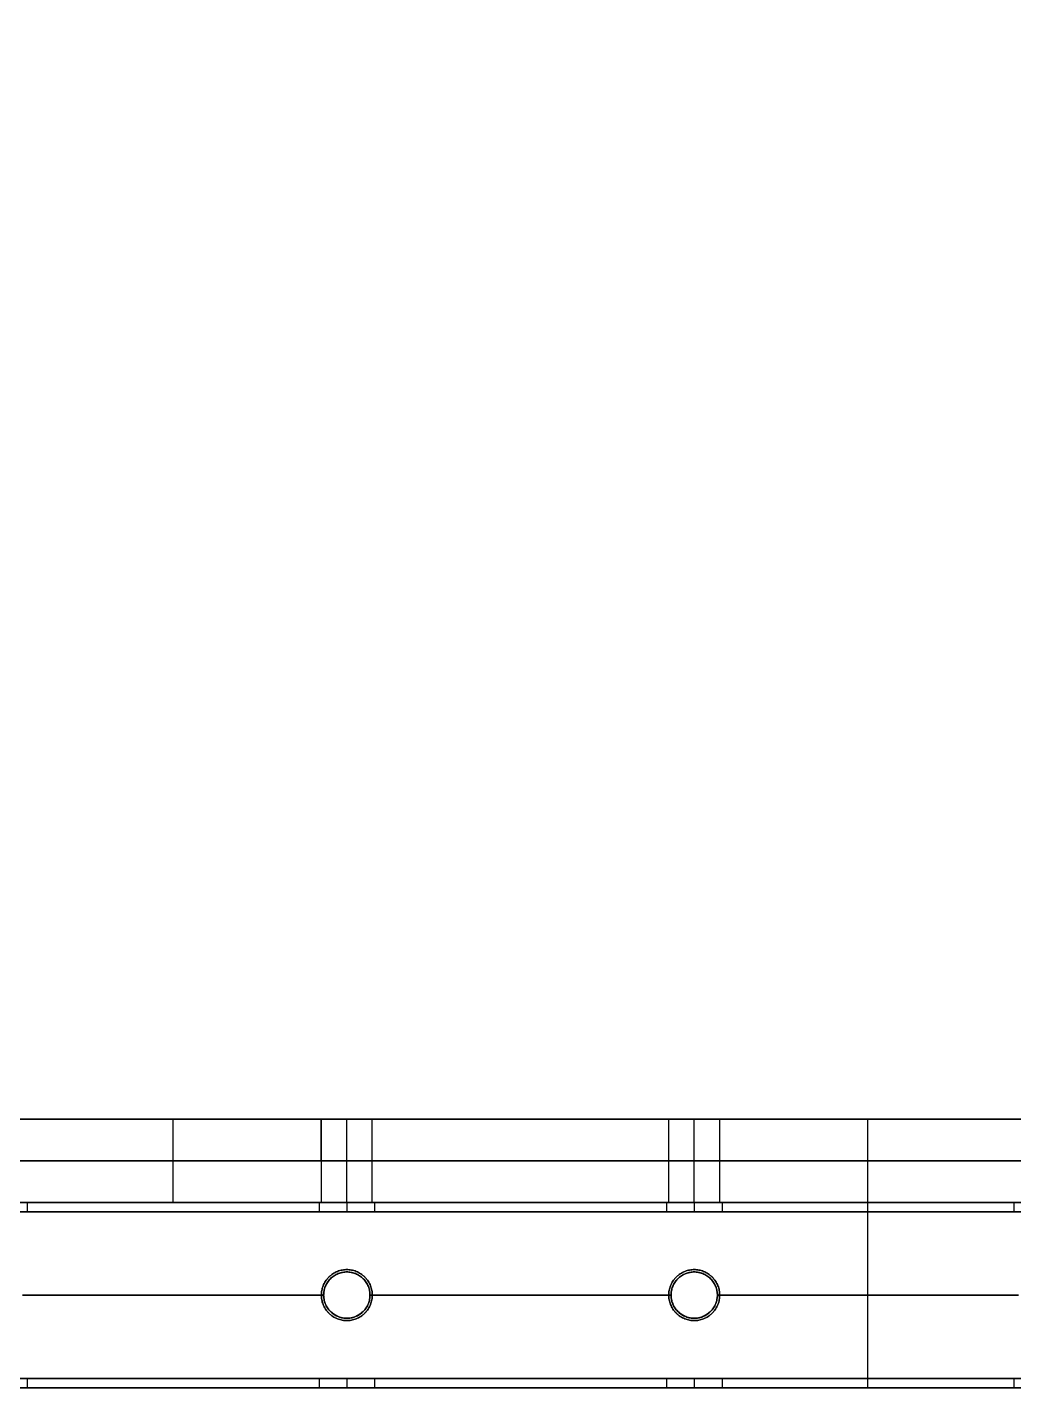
# Model space of a CAD drawing. Header units: millimetres. Extents: x -6529 to 809, y -8611 to 207.
# Drawn here: x 269.5 to 482.5, y -8611 to -8317.3 of the extents above; entities that cross this region are included whole.
import ezdxf

# ---------------------------------------------------------------- set-up
doc = ezdxf.new("R2010")
doc.units = ezdxf.units.MM
doc.header["$MEASUREMENT"] = 0
doc.layers.add('platen', color=7, linetype='Continuous', true_color=0x007f00)
doc.layers.add('staal', color=5, linetype='Continuous', true_color=0x0000ff)

# ---------------------------------------------------------------- blocks, each defined once
blk = doc.blocks.new('plaat base')
at = {"layer": 'platen'}
for p, q in [((395.5, 43.5), (395.5, 43.5, 18)), ((470.5, 43.5), (470.5, 43.5, 18)), ((390, 38), (390, 38, 18)), ((401, 38), (401, 38, 18)), ((465, 38), (465, 38, 18)), ((476, 38), (476, 38, 18)), ((395.5, 32.5), (395.5, 32.5, 18)), ((470.5, 32.5), (470.5, 32.5, 18)), ((58, -600), (1258, -600)), ((58, -600, 18), (1258, -600, 18)), ((845.5, -1232.5), (845.5, -1232.5, 18)), ((920.5, -1232.5), (920.5, -1232.5, 18)), ((840, -1238), (840, -1238, 18)), ((851, -1238), (851, -1238, 18)), ((915, -1238), (915, -1238, 18)), ((926, -1238), (926, -1238, 18)), ((845.5, -1243.5), (845.5, -1243.5, 18)), ((920.5, -1243.5), (920.5, -1243.5, 18))]:
    blk.add_line(p, q, dxfattribs=at)
for points in [[(658, 58), (508, 58), (358, 58)], [(358, 58), (358, 58, 9), (358, 58, 18)], [(658, 58, 18), (508, 58, 18), (358, 58, 18)], [(358, 58), (358, 29), (358, 0)], [(358, 58, 18), (358, 29, 18), (358, 0, 18)], [(658, 58, 9), (508, 58, 9), (358, 58, 9)], [(358, 58, 9), (358, 29, 9), (358, 0, 9)], [(508, 58), (508, 58, 9), (508, 58, 18)], [(358, 29), (358, 29, 9), (358, 29, 18)], [(358, 0), (179, 0), (0, 0)], [(358, 0, 18), (179, 0, 18), (0, 0, 18)], [(358, 0, 9), (179, 0, 9), (0, 0, 9)], [(358, 0), (358, 0, 9), (358, 0, 18)], [(358, -1258), (358, -1229), (358, -1200)], [(358, -1200), (358, -1200, 9), (358, -1200, 18)], [(358, -1258, 18), (358, -1229, 18), (358, -1200, 18)], [(358, -1200), (508, -1200), (658, -1200)], [(358, -1200, 18), (508, -1200, 18), (658, -1200, 18)], [(358, -1258, 9), (358, -1229, 9), (358, -1200, 9)], [(358, -1200, 9), (508, -1200, 9), (658, -1200, 9)], [(508, -1200), (508, -1200, 9), (508, -1200, 18)], [(958, -1258), (958, -1229), (958, -1200)], [(958, -1200), (958, -1200, 9), (958, -1200, 18)], [(958, -1258, 18), (958, -1229, 18), (958, -1200, 18)], [(958, -1200), (1137, -1200), (1316, -1200)], [(958, -1200, 18), (1137, -1200, 18), (1316, -1200, 18)], [(958, -1258, 9), (958, -1229, 9), (958, -1200, 9)], [(958, -1200, 9), (1137, -1200, 9), (1316, -1200, 9)], [(358, -1229), (358, -1229, 9), (358, -1229, 18)], [(958, -1229), (958, -1229, 9), (958, -1229, 18)], [(58, -1258), (208, -1258), (358, -1258)], [(58, -1258, 18), (208, -1258, 18), (358, -1258, 18)], [(58, -1258, 9), (208, -1258, 9), (358, -1258, 9)], [(358, -1258), (358, -1258, 9), (358, -1258, 18)], [(658, -1258), (808, -1258), (958, -1258)], [(658, -1258, 18), (808, -1258, 18), (958, -1258, 18)], [(658, -1258, 9), (808, -1258, 9), (958, -1258, 9)], [(808, -1258), (808, -1258, 9), (808, -1258, 18)], [(958, -1258), (958, -1258, 9), (958, -1258, 18)]]:
    blk.add_open_spline(points, degree=2, dxfattribs=at)
for points in [[(395.5, 43.5), (401, 43.5), (401, 38), (401, 32.5), (395.5, 32.5), (390, 32.5), (390, 38), (390, 43.5), (395.5, 43.5)], [(395.5, 43.5, 18), (401, 43.5, 18), (401, 38, 18), (401, 32.5, 18), (395.5, 32.5, 18), (390, 32.5, 18), (390, 38, 18), (390, 43.5, 18), (395.5, 43.5, 18)], [(470.5, 43.5), (476, 43.5), (476, 38), (476, 32.5), (470.5, 32.5), (465, 32.5), (465, 38), (465, 43.5), (470.5, 43.5)], [(470.5, 43.5, 18), (476, 43.5, 18), (476, 38, 18), (476, 32.5, 18), (470.5, 32.5, 18), (465, 32.5, 18), (465, 38, 18), (465, 43.5, 18), (470.5, 43.5, 18)], [(845.5, -1243.5), (840, -1243.5), (840, -1238), (840, -1232.5), (845.5, -1232.5), (851, -1232.5), (851, -1238), (851, -1243.5), (845.5, -1243.5)], [(845.5, -1243.5, 18), (840, -1243.5, 18), (840, -1238, 18), (840, -1232.5, 18), (845.5, -1232.5, 18), (851, -1232.5, 18), (851, -1238, 18), (851, -1243.5, 18), (845.5, -1243.5, 18)], [(920.5, -1243.5), (915, -1243.5), (915, -1238), (915, -1232.5), (920.5, -1232.5), (926, -1232.5), (926, -1238), (926, -1243.5), (920.5, -1243.5)], [(920.5, -1243.5, 18), (915, -1243.5, 18), (915, -1238, 18), (915, -1232.5, 18), (920.5, -1232.5, 18), (926, -1232.5, 18), (926, -1238, 18), (926, -1243.5, 18), (920.5, -1243.5, 18)]]:
    blk.add_rational_spline(points, [1, 0.707106781187, 1, 0.707106781187, 1, 0.707106781187, 1, 0.707106781187, 1], degree=2, knots=[-31.415927, -31.415927, -31.415927, -23.561945, -23.561945, -15.707963, -15.707963, -7.853982, -7.853982, 0, 0, 0], dxfattribs=at)
blk = doc.blocks.new('plaat laag')
at = {"layer": 'platen'}
for p, q in [((-2.78, -840, 638), (15.22, -840.05, 638)), ((-2.8, -845.5, 643.5), (15.2, -845.55, 643.5)), ((-2.8, -845.5, 632.5), (15.2, -845.55, 632.5)), ((-2.81, -851, 638), (15.19, -851.05, 638)), ((-3.02, -914.99, 638), (14.97, -915.05, 638)), ((-3.04, -920.49, 643.5), (14.96, -920.55, 643.5)), ((-3.04, -920.49, 632.5), (14.96, -920.55, 632.5)), ((-3.06, -925.99, 638), (14.94, -926.05, 638))]:
    blk.add_line(p, q, dxfattribs=at)
for points in [[(-0.19, -58, 300), (-2.18, -658, 300), (-4.16, -1257.99, 300)], [(17.81, -58.06, 300), (15.82, -658.06, 300), (13.84, -1258.05, 300)], [(-2.18, -658, 658), (-2.67, -808, 658), (-3.17, -957.99, 658)], [(-3.17, -957.99), (-2.67, -808), (-2.18, -658)], [(6.82, -658.03, 658), (6.33, -808.03, 658), (5.83, -958.02, 658)], [(5.83, -958.02), (6.33, -808.03), (6.82, -658.03)], [(15.82, -658.06, 658), (15.33, -808.06, 658), (14.83, -958.05, 658)], [(14.83, -958.05), (15.33, -808.06), (15.82, -658.06)], [(-2.67, -808, 658), (6.33, -808.03, 658), (15.33, -808.06, 658)], [(-2.67, -808), (6.33, -808.03), (15.33, -808.06)], [(-3.17, -957.99, 600), (-3.76, -1136.99, 600), (-4.35, -1315.99, 600)], [(-4.16, -1257.99, -58), (-3.66, -1107.99, -58), (-3.17, -957.99, -58)], [(-3.17, -957.99, 658), (5.83, -958.02, 658), (14.83, -958.05, 658)], [(-3.17, -957.99, 658), (-3.17, -957.99, 629), (-3.17, -957.99, 600)], [(-3.17, -957.99, 600), (5.83, -958.02, 600), (14.83, -958.05, 600)], [(-3.17, -957.99, -58), (5.83, -958.02, -58), (14.83, -958.05, -58)], [(-3.17, -957.99, -58), (-3.17, -957.99, -29), (-3.17, -957.99)], [(-3.17, -957.99), (5.83, -958.02), (14.83, -958.05)], [(-3.17, -957.99, 629), (5.83, -958.02, 629), (14.83, -958.05, 629)], [(-3.17, -957.99, -29), (5.83, -958.02, -29), (14.83, -958.05, -29)], [(5.83, -958.02, 600), (5.24, -1137.02, 600), (4.65, -1316.02, 600)], [(4.84, -1258.02, -58), (5.34, -1108.02, -58), (5.83, -958.02, -58)], [(5.83, -958.02, 658), (5.83, -958.02, 629), (5.83, -958.02, 600)], [(5.83, -958.02, -58), (5.83, -958.02, -29), (5.83, -958.02)], [(14.83, -958.05, 600), (14.24, -1137.05, 600), (13.65, -1316.05, 600)], [(13.84, -1258.05, -58), (14.34, -1108.05, -58), (14.83, -958.05, -58)], [(14.83, -958.05, 658), (14.83, -958.05, 629), (14.83, -958.05, 600)], [(14.83, -958.05, -58), (14.83, -958.05, -29), (14.83, -958.05)]]:
    blk.add_open_spline(points, degree=2, dxfattribs=at)
for points in [[(-2.8, -845.5, 643.5), (-2.78, -840, 643.5), (-2.78, -840, 638), (-2.78, -840, 632.5), (-2.8, -845.5, 632.5), (-2.81, -851, 632.5), (-2.81, -851, 638), (-2.81, -851, 643.5), (-2.8, -845.5, 643.5)], [(15.2, -845.55, 643.5), (15.22, -840.05, 643.5), (15.22, -840.05, 638), (15.22, -840.05, 632.5), (15.2, -845.55, 632.5), (15.19, -851.05, 632.5), (15.19, -851.05, 638), (15.19, -851.05, 643.5), (15.2, -845.55, 643.5)], [(-3.04, -920.49, 643.5), (-3.02, -914.99, 643.5), (-3.02, -914.99, 638), (-3.02, -914.99, 632.5), (-3.04, -920.49, 632.5), (-3.06, -925.99, 632.5), (-3.06, -925.99, 638), (-3.06, -925.99, 643.5), (-3.04, -920.49, 643.5)], [(14.96, -920.55, 643.5), (14.97, -915.05, 643.5), (14.97, -915.05, 638), (14.97, -915.05, 632.5), (14.96, -920.55, 632.5), (14.94, -926.05, 632.5), (14.94, -926.05, 638), (14.94, -926.05, 643.5), (14.96, -920.55, 643.5)]]:
    blk.add_rational_spline(points, [1, 0.707106781187, 1, 0.707106781187, 1, 0.707106781187, 1, 0.707106781187, 1], degree=2, knots=[-31.415927, -31.415927, -31.415927, -23.561945, -23.561945, -15.707963, -15.707963, -7.853982, -7.853982, 0, 0, 0], dxfattribs=at)
blk = doc.blocks.new('top plaat')
at = {"layer": 'platen'}
for p, q in [((845.5, -1250.5), (845.5, -1250.5, 18)), ((920.5, -1250.5), (920.5, -1250.5, 18)), ((840, -1256), (840, -1256, 18)), ((851, -1256), (851, -1256, 18)), ((915, -1256), (915, -1256, 18)), ((926, -1256), (926, -1256, 18)), ((845.5, -1261.5), (845.5, -1261.5, 18)), ((920.5, -1261.5), (920.5, -1261.5, 18))]:
    blk.add_line(p, q, dxfattribs=at)
for points, knots in [([(845.5, -1261.5), (840, -1261.5), (840, -1256), (840, -1250.5), (845.5, -1250.5), (851, -1250.5), (851, -1256), (851, -1261.5), (845.5, -1261.5)], [-31.415927, -31.415927, -31.415927, -23.561945, -23.561945, -15.707963, -15.707963, -7.853982, -7.853982, 0, 0, 0]), ([(845.5, -1261.5, 18), (840, -1261.5, 18), (840, -1256, 18), (840, -1250.5, 18), (845.5, -1250.5, 18), (851, -1250.5, 18), (851, -1256, 18), (851, -1261.5, 18), (845.5, -1261.5, 18)], [-31.415927, -31.415927, -31.415927, -23.561945, -23.561945, -15.707963, -15.707963, -7.853982, -7.853982, 0, 0, 0]), ([(845.5, -1261.5, 9), (851, -1261.5, 9), (851, -1256, 9), (851, -1250.5, 9), (845.5, -1250.5, 9), (840, -1250.5, 9), (840, -1256, 9), (840, -1261.5, 9), (845.5, -1261.5, 9)], [0, 0, 0, 7.853982, 7.853982, 15.707963, 15.707963, 23.561945, 23.561945, 31.415927, 31.415927, 31.415927]), ([(920.5, -1261.5), (915, -1261.5), (915, -1256), (915, -1250.5), (920.5, -1250.5), (926, -1250.5), (926, -1256), (926, -1261.5), (920.5, -1261.5)], [-31.415927, -31.415927, -31.415927, -23.561945, -23.561945, -15.707963, -15.707963, -7.853982, -7.853982, 0, 0, 0]), ([(920.5, -1261.5, 18), (915, -1261.5, 18), (915, -1256, 18), (915, -1250.5, 18), (920.5, -1250.5, 18), (926, -1250.5, 18), (926, -1256, 18), (926, -1261.5, 18), (920.5, -1261.5, 18)], [-31.415927, -31.415927, -31.415927, -23.561945, -23.561945, -15.707963, -15.707963, -7.853982, -7.853982, 0, 0, 0]), ([(920.5, -1261.5, 9), (926, -1261.5, 9), (926, -1256, 9), (926, -1250.5, 9), (920.5, -1250.5, 9), (915, -1250.5, 9), (915, -1256, 9), (915, -1261.5, 9), (920.5, -1261.5, 9)], [0, 0, 0, 7.853982, 7.853982, 15.707963, 15.707963, 23.561945, 23.561945, 31.415927, 31.415927, 31.415927])]:
    blk.add_rational_spline(points, [1, 0.707106781187, 1, 0.707106781187, 1, 0.707106781187, 1, 0.707106781187, 1], degree=2, knots=knots, dxfattribs=at)
for points in [[(40, -1276), (349, -1276), (658, -1276), (967, -1276), (1276, -1276)], [(40, -1276, 18), (349, -1276, 18), (658, -1276, 18), (967, -1276, 18), (1276, -1276, 18)], [(40, -1276, 9), (349, -1276, 9), (658, -1276, 9), (967, -1276, 9), (1276, -1276, 9)]]:
    blk.add_open_spline(points, degree=2, knots=[5973.638309, 5973.638309, 5973.638309, 6592.931454, 6592.931454, 7212.2246, 7212.2246, 7212.2246], dxfattribs=at)

msp = doc.modelspace()

# ---------------------------------------------------------------- linework, layer by layer
at = {"layer": 'staal'}
for p, q in [((269.53, -8571, 1972), (269.53, -8573, 1972)), ((332.53, -8571, 1972), (332.53, -8573, 1972)), ((332.53, -8571, 20), (332.53, -8573, 20)), ((332.53, -8571, 696), (332.53, -8573, 696)), ((338.53, -8571, 1978), (338.53, -8573, 1978)), ((338.53, -8571, 1966), (338.53, -8573, 1966)), ((338.53, -8571, 26), (338.53, -8573, 26)), ((338.53, -8571, 14), (338.53, -8573, 14)), ((338.53, -8571, 702), (338.53, -8573, 702)), ((338.53, -8571, 690), (338.53, -8573, 690)), ((344.53, -8571, 1972), (344.53, -8573, 1972)), ((344.53, -8571, 20), (344.53, -8573, 20)), ((344.53, -8571, 696), (344.53, -8573, 696)), ((407.53, -8571, 1972), (407.53, -8573, 1972)), ((407.53, -8571, 20), (407.53, -8573, 20)), ((407.53, -8571, 696), (407.53, -8573, 696)), ((413.53, -8571, 1978), (413.53, -8573, 1978)), ((413.53, -8571, 1966), (413.53, -8573, 1966)), ((413.53, -8571, 26), (413.53, -8573, 26)), ((413.53, -8571, 14), (413.53, -8573, 14)), ((413.53, -8571, 702), (413.53, -8573, 702)), ((413.53, -8571, 690), (413.53, -8573, 690)), ((419.53, -8571, 1972), (419.53, -8573, 1972)), ((419.53, -8571, 20), (419.53, -8573, 20)), ((419.53, -8571, 696), (419.53, -8573, 696)), ((482.53, -8571, 20), (482.53, -8573, 20)), ((338.53, -8586, 1952), (338.53, -8586, 1954)), ((338.53, -8586, 1990), (338.53, -8586, 1992)), ((338.53, -8586), (338.53, -8586, 2)), ((338.53, -8586, 38), (338.53, -8586, 40)), ((338.53, -8586, 676), (338.53, -8586, 678)), ((338.53, -8586, 714), (338.53, -8586, 716)), ((413.53, -8586, 1952), (413.53, -8586, 1954)), ((413.53, -8586, 1990), (413.53, -8586, 1992)), ((413.53, -8586), (413.53, -8586, 2)), ((413.53, -8586, 38), (413.53, -8586, 40)), ((413.53, -8586, 676), (413.53, -8586, 678)), ((413.53, -8586, 714), (413.53, -8586, 716)), ((333.53, -8591, 1990), (333.53, -8591, 1992)), ((333.53, -8591, 1952), (333.53, -8591, 1954)), ((333.53, -8591, 38), (333.53, -8591, 40)), ((333.53, -8591), (333.53, -8591, 2)), ((333.53, -8591, 714), (333.53, -8591, 716)), ((333.53, -8591, 676), (333.53, -8591, 678)), ((343.53, -8591, 1990), (343.53, -8591, 1992)), ((343.53, -8591, 1952), (343.53, -8591, 1954)), ((343.53, -8591, 38), (343.53, -8591, 40)), ((343.53, -8591), (343.53, -8591, 2)), ((343.53, -8591, 714), (343.53, -8591, 716)), ((343.53, -8591, 676), (343.53, -8591, 678)), ((408.53, -8591, 1990), (408.53, -8591, 1992)), ((408.53, -8591, 1952), (408.53, -8591, 1954)), ((408.53, -8591, 38), (408.53, -8591, 40)), ((408.53, -8591), (408.53, -8591, 2)), ((408.53, -8591, 714), (408.53, -8591, 716)), ((408.53, -8591, 676), (408.53, -8591, 678)), ((418.53, -8591, 1990), (418.53, -8591, 1992)), ((418.53, -8591, 1952), (418.53, -8591, 1954)), ((418.53, -8591, 38), (418.53, -8591, 40)), ((418.53, -8591), (418.53, -8591, 2)), ((418.53, -8591, 714), (418.53, -8591, 716)), ((418.53, -8591, 676), (418.53, -8591, 678)), ((338.53, -8596, 1990), (338.53, -8596, 1992)), ((338.53, -8596, 1952), (338.53, -8596, 1954)), ((338.53, -8596, 38), (338.53, -8596, 40)), ((338.53, -8596), (338.53, -8596, 2)), ((338.53, -8596, 714), (338.53, -8596, 716)), ((338.53, -8596, 676), (338.53, -8596, 678)), ((413.53, -8596, 1990), (413.53, -8596, 1992)), ((413.53, -8596, 1952), (413.53, -8596, 1954)), ((413.53, -8596, 38), (413.53, -8596, 40)), ((413.53, -8596), (413.53, -8596, 2)), ((413.53, -8596, 714), (413.53, -8596, 716)), ((413.53, -8596, 676), (413.53, -8596, 678)), ((269.53, -8609, 1972), (269.53, -8611, 1972)), ((332.53, -8609, 1972), (332.53, -8611, 1972)), ((332.53, -8609, 20), (332.53, -8611, 20)), ((332.53, -8609, 696), (332.53, -8611, 696)), ((338.53, -8609, 1978), (338.53, -8611, 1978)), ((338.53, -8609, 1966), (338.53, -8611, 1966)), ((338.53, -8609, 26), (338.53, -8611, 26)), ((338.53, -8609, 14), (338.53, -8611, 14)), ((338.53, -8609, 702), (338.53, -8611, 702)), ((338.53, -8609, 690), (338.53, -8611, 690)), ((344.53, -8609, 1972), (344.53, -8611, 1972)), ((344.53, -8609, 20), (344.53, -8611, 20)), ((344.53, -8609, 696), (344.53, -8611, 696)), ((407.53, -8609, 1972), (407.53, -8611, 1972)), ((407.53, -8609, 20), (407.53, -8611, 20)), ((407.53, -8609, 696), (407.53, -8611, 696)), ((413.53, -8609, 1978), (413.53, -8611, 1978)), ((413.53, -8609, 1966), (413.53, -8611, 1966)), ((413.53, -8609, 26), (413.53, -8611, 26)), ((413.53, -8609, 14), (413.53, -8611, 14)), ((413.53, -8609, 702), (413.53, -8611, 702)), ((413.53, -8609, 690), (413.53, -8611, 690)), ((419.53, -8609, 1972), (419.53, -8611, 1972)), ((419.53, -8609, 20), (419.53, -8611, 20)), ((419.53, -8609, 696), (419.53, -8611, 696)), ((482.53, -8609, 20), (482.53, -8611, 20)), ((482.53, -8609, 696), (482.53, -8611, 696))]:
    msp.add_line(p, q, dxfattribs=at)
for points in [[(-506.97, -7295), (809.03, -7295), (809.03, -8611), (-506.97, -8611)], [(-466.97, -7335), (769.03, -7335), (769.03, -8571), (-466.97, -8571)]]:
    msp.add_lwpolyline(points, close=True, dxfattribs=at)
for centre in [(338.53, -8591, 1952), (338.53, -8591, 1991), (338.53, -8591, 1953), (338.53, -8591), (338.53, -8591, 39), (338.53, -8591, 1), (338.53, -8591, 676), (338.53, -8591, 715), (338.53, -8591, 677), (413.53, -8591, 1952), (413.53, -8591, 1991), (413.53, -8591, 1953), (413.53, -8591), (413.53, -8591, 39), (413.53, -8591, 1), (413.53, -8591, 676), (413.53, -8591, 715), (413.53, -8591, 677)]:
    msp.add_circle(centre, 5, dxfattribs=at)
for points in [[(-466.97, -8571, 1952), (151.03, -8571, 1952), (769.03, -8571, 1952)], [(-466.97, -8571, 1992), (151.03, -8571, 1992), (769.03, -8571, 1992)], [(769.03, -8571), (151.03, -8571), (-466.97, -8571)], [(769.03, -8571, 40), (151.03, -8571, 40), (-466.97, -8571, 40)], [(-466.97, -8571, 676), (151.03, -8571, 676), (769.03, -8571, 676)], [(-466.97, -8571, 716), (151.03, -8571, 716), (769.03, -8571, 716)], [(269.53, -8571, 1972), (301.03, -8571, 1972), (332.53, -8571, 1972)], [(332.53, -8571, 20), (301.03, -8571, 20), (269.53, -8571, 20)], [(269.53, -8571, 696), (301.03, -8571, 696), (332.53, -8571, 696)], [(344.53, -8571, 1972), (376.03, -8571, 1972), (407.53, -8571, 1972)], [(407.53, -8571, 20), (376.03, -8571, 20), (344.53, -8571, 20)], [(344.53, -8571, 696), (376.03, -8571, 696), (407.53, -8571, 696)], [(419.53, -8571, 1972), (451.03, -8571, 1972), (482.53, -8571, 1972)], [(482.53, -8571, 20), (451.03, -8571, 20), (419.53, -8571, 20)], [(419.53, -8571, 696), (451.03, -8571, 696), (482.53, -8571, 696)], [(-468.97, -8573, 1990), (151.03, -8573, 1990), (771.03, -8573, 1990)], [(-468.97, -8573, 1954), (151.03, -8573, 1954), (771.03, -8573, 1954)], [(771.03, -8573, 38), (151.03, -8573, 38), (-468.97, -8573, 38)], [(771.03, -8573, 2), (151.03, -8573, 2), (-468.97, -8573, 2)], [(-468.97, -8573, 714), (151.03, -8573, 714), (771.03, -8573, 714)], [(-468.97, -8573, 678), (151.03, -8573, 678), (771.03, -8573, 678)], [(269.53, -8573, 1972), (301.03, -8573, 1972), (332.53, -8573, 1972)], [(332.53, -8573, 20), (301.03, -8573, 20), (269.53, -8573, 20)], [(269.53, -8573, 696), (301.03, -8573, 696), (332.53, -8573, 696)], [(344.53, -8573, 1972), (376.03, -8573, 1972), (407.53, -8573, 1972)], [(407.53, -8573, 20), (376.03, -8573, 20), (344.53, -8573, 20)], [(344.53, -8573, 696), (376.03, -8573, 696), (407.53, -8573, 696)], [(419.53, -8573, 1972), (451.03, -8573, 1972), (482.53, -8573, 1972)], [(482.53, -8573, 20), (451.03, -8573, 20), (419.53, -8573, 20)], [(419.53, -8573, 696), (451.03, -8573, 696), (482.53, -8573, 696)], [(268.53, -8591, 1992), (301.03, -8591, 1992), (333.53, -8591, 1992)], [(268.53, -8591, 1990), (301.03, -8591, 1990), (333.53, -8591, 1990)], [(268.53, -8591, 1954), (301.03, -8591, 1954), (333.53, -8591, 1954)], [(268.53, -8591, 1952), (301.03, -8591, 1952), (333.53, -8591, 1952)], [(333.53, -8591, 40), (301.03, -8591, 40), (268.53, -8591, 40)], [(333.53, -8591, 38), (301.03, -8591, 38), (268.53, -8591, 38)], [(333.53, -8591, 2), (301.03, -8591, 2), (268.53, -8591, 2)], [(333.53, -8591), (301.03, -8591), (268.53, -8591)], [(268.53, -8591, 716), (301.03, -8591, 716), (333.53, -8591, 716)], [(268.53, -8591, 714), (301.03, -8591, 714), (333.53, -8591, 714)], [(268.53, -8591, 678), (301.03, -8591, 678), (333.53, -8591, 678)], [(268.53, -8591, 676), (301.03, -8591, 676), (333.53, -8591, 676)], [(343.53, -8591, 1992), (376.03, -8591, 1992), (408.53, -8591, 1992)], [(343.53, -8591, 1990), (376.03, -8591, 1990), (408.53, -8591, 1990)], [(343.53, -8591, 1954), (376.03, -8591, 1954), (408.53, -8591, 1954)], [(343.53, -8591, 1952), (376.03, -8591, 1952), (408.53, -8591, 1952)], [(408.53, -8591, 40), (376.03, -8591, 40), (343.53, -8591, 40)], [(408.53, -8591, 38), (376.03, -8591, 38), (343.53, -8591, 38)], [(408.53, -8591, 2), (376.03, -8591, 2), (343.53, -8591, 2)], [(408.53, -8591), (376.03, -8591), (343.53, -8591)], [(343.53, -8591, 716), (376.03, -8591, 716), (408.53, -8591, 716)], [(343.53, -8591, 714), (376.03, -8591, 714), (408.53, -8591, 714)], [(343.53, -8591, 678), (376.03, -8591, 678), (408.53, -8591, 678)], [(343.53, -8591, 676), (376.03, -8591, 676), (408.53, -8591, 676)], [(418.53, -8591, 1992), (451.03, -8591, 1992), (483.53, -8591, 1992)], [(418.53, -8591, 1990), (451.03, -8591, 1990), (483.53, -8591, 1990)], [(418.53, -8591, 1954), (451.03, -8591, 1954), (483.53, -8591, 1954)], [(418.53, -8591, 1952), (451.03, -8591, 1952), (483.53, -8591, 1952)], [(483.53, -8591, 40), (451.03, -8591, 40), (418.53, -8591, 40)], [(483.53, -8591, 38), (451.03, -8591, 38), (418.53, -8591, 38)], [(483.53, -8591, 2), (451.03, -8591, 2), (418.53, -8591, 2)], [(483.53, -8591), (451.03, -8591), (418.53, -8591)], [(418.53, -8591, 716), (451.03, -8591, 716), (483.53, -8591, 716)], [(418.53, -8591, 714), (451.03, -8591, 714), (483.53, -8591, 714)], [(418.53, -8591, 678), (451.03, -8591, 678), (483.53, -8591, 678)], [(418.53, -8591, 676), (451.03, -8591, 676), (483.53, -8591, 676)], [(-504.97, -8609, 1990), (151.03, -8609, 1990), (807.03, -8609, 1990)], [(-504.97, -8609, 1954), (151.03, -8609, 1954), (807.03, -8609, 1954)], [(807.03, -8609, 38), (151.03, -8609, 38), (-504.97, -8609, 38)], [(807.03, -8609, 2), (151.03, -8609, 2), (-504.97, -8609, 2)], [(-504.97, -8609, 714), (151.03, -8609, 714), (807.03, -8609, 714)], [(-504.97, -8609, 678), (151.03, -8609, 678), (807.03, -8609, 678)], [(269.53, -8609, 1972), (301.03, -8609, 1972), (332.53, -8609, 1972)], [(332.53, -8609, 20), (301.03, -8609, 20), (269.53, -8609, 20)], [(269.53, -8609, 696), (301.03, -8609, 696), (332.53, -8609, 696)], [(344.53, -8609, 1972), (376.03, -8609, 1972), (407.53, -8609, 1972)], [(407.53, -8609, 20), (376.03, -8609, 20), (344.53, -8609, 20)], [(344.53, -8609, 696), (376.03, -8609, 696), (407.53, -8609, 696)], [(419.53, -8609, 1972), (451.03, -8609, 1972), (482.53, -8609, 1972)], [(482.53, -8609, 20), (451.03, -8609, 20), (419.53, -8609, 20)], [(419.53, -8609, 696), (451.03, -8609, 696), (482.53, -8609, 696)], [(-506.97, -8611, 1952), (151.03, -8611, 1952), (809.03, -8611, 1952)], [(-506.97, -8611, 1992), (151.03, -8611, 1992), (809.03, -8611, 1992)], [(809.03, -8611), (151.03, -8611), (-506.97, -8611)], [(809.03, -8611, 40), (151.03, -8611, 40), (-506.97, -8611, 40)], [(-506.97, -8611, 676), (151.03, -8611, 676), (809.03, -8611, 676)], [(-506.97, -8611, 716), (151.03, -8611, 716), (809.03, -8611, 716)], [(269.53, -8611, 1972), (301.03, -8611, 1972), (332.53, -8611, 1972)], [(332.53, -8611, 20), (301.03, -8611, 20), (269.53, -8611, 20)], [(269.53, -8611, 696), (301.03, -8611, 696), (332.53, -8611, 696)], [(344.53, -8611, 1972), (376.03, -8611, 1972), (407.53, -8611, 1972)], [(407.53, -8611, 20), (376.03, -8611, 20), (344.53, -8611, 20)], [(344.53, -8611, 696), (376.03, -8611, 696), (407.53, -8611, 696)], [(419.53, -8611, 1972), (451.03, -8611, 1972), (482.53, -8611, 1972)], [(482.53, -8611, 20), (451.03, -8611, 20), (419.53, -8611, 20)], [(419.53, -8611, 696), (451.03, -8611, 696), (482.53, -8611, 696)]]:
    msp.add_open_spline(points, degree=2, dxfattribs=at)
for points, weights, knots in [([(263.53, -8571, 1978), (257.53, -8571, 1978), (257.53, -8571, 1972), (257.53, -8571, 1966), (263.53, -8571, 1966), (269.53, -8571, 1966), (269.53, -8571, 1972), (269.53, -8571, 1978), (263.53, -8571, 1978)], [1, 0.707106781187, 1, 0.707106781187, 1, 0.707106781187, 1, 0.707106781187, 1], [0, 0, 0, 7.853982, 7.853982, 15.707963, 15.707963, 23.561945, 23.561945, 31.415927, 31.415927, 31.415927]), ([(263.53, -8571, 702), (257.53, -8571, 702), (257.53, -8571, 696), (257.53, -8571, 690), (263.53, -8571, 690), (269.53, -8571, 690), (269.53, -8571, 696), (269.53, -8571, 702), (263.53, -8571, 702)], [1, 0.707106781187, 1, 0.707106781187, 1, 0.707106781187, 1, 0.707106781187, 1], [0, 0, 0, 7.853982, 7.853982, 15.707963, 15.707963, 23.561945, 23.561945, 31.415927, 31.415927, 31.415927]), ([(338.53, -8571, 1978), (332.53, -8571, 1978), (332.53, -8571, 1972), (332.53, -8571, 1966), (338.53, -8571, 1966), (344.53, -8571, 1966), (344.53, -8571, 1972), (344.53, -8571, 1978), (338.53, -8571, 1978)], [1, 0.707106781187, 1, 0.707106781187, 1, 0.707106781187, 1, 0.707106781187, 1], [0, 0, 0, 7.853982, 7.853982, 15.707963, 15.707963, 23.561945, 23.561945, 31.415927, 31.415927, 31.415927]), ([(338.53, -8571, 26), (344.53, -8571, 26), (344.53, -8571, 20), (344.53, -8571, 14), (338.53, -8571, 14), (332.53, -8571, 14), (332.53, -8571, 20), (332.53, -8571, 26), (338.53, -8571, 26)], [1, 0.707106781187, 1, 0.707106781187, 1, 0.707106781187, 1, 0.707106781187, 1], [0, 0, 0, 7.853982, 7.853982, 15.707963, 15.707963, 23.561945, 23.561945, 31.415927, 31.415927, 31.415927]), ([(338.53, -8571, 702), (332.53, -8571, 702), (332.53, -8571, 696), (332.53, -8571, 690), (338.53, -8571, 690), (344.53, -8571, 690), (344.53, -8571, 696), (344.53, -8571, 702), (338.53, -8571, 702)], [1, 0.707106781187, 1, 0.707106781187, 1, 0.707106781187, 1, 0.707106781187, 1], [0, 0, 0, 7.853982, 7.853982, 15.707963, 15.707963, 23.561945, 23.561945, 31.415927, 31.415927, 31.415927]), ([(413.53, -8571, 1978), (407.53, -8571, 1978), (407.53, -8571, 1972), (407.53, -8571, 1966), (413.53, -8571, 1966), (419.53, -8571, 1966), (419.53, -8571, 1972), (419.53, -8571, 1978), (413.53, -8571, 1978)], [1, 0.707106781187, 1, 0.707106781187, 1, 0.707106781187, 1, 0.707106781187, 1], [0, 0, 0, 7.853982, 7.853982, 15.707963, 15.707963, 23.561945, 23.561945, 31.415927, 31.415927, 31.415927]), ([(413.53, -8571, 26), (419.53, -8571, 26), (419.53, -8571, 20), (419.53, -8571, 14), (413.53, -8571, 14), (407.53, -8571, 14), (407.53, -8571, 20), (407.53, -8571, 26), (413.53, -8571, 26)], [1, 0.707106781187, 1, 0.707106781187, 1, 0.707106781187, 1, 0.707106781187, 1], [0, 0, 0, 7.853982, 7.853982, 15.707963, 15.707963, 23.561945, 23.561945, 31.415927, 31.415927, 31.415927]), ([(413.53, -8571, 702), (407.53, -8571, 702), (407.53, -8571, 696), (407.53, -8571, 690), (413.53, -8571, 690), (419.53, -8571, 690), (419.53, -8571, 696), (419.53, -8571, 702), (413.53, -8571, 702)], [1, 0.707106781187, 1, 0.707106781187, 1, 0.707106781187, 1, 0.707106781187, 1], [0, 0, 0, 7.853982, 7.853982, 15.707963, 15.707963, 23.561945, 23.561945, 31.415927, 31.415927, 31.415927]), ([(488.53, -8571, 26), (494.53, -8571, 26), (494.53, -8571, 20), (494.53, -8571, 14), (488.53, -8571, 14), (482.53, -8571, 14), (482.53, -8571, 20), (482.53, -8571, 26), (488.53, -8571, 26)], [1, 0.707106781187, 1, 0.707106781187, 1, 0.707106781187, 1, 0.707106781187, 1], [0, 0, 0, 7.853982, 7.853982, 15.707963, 15.707963, 23.561945, 23.561945, 31.415927, 31.415927, 31.415927]), ([(263.53, -8573, 1978), (269.53, -8573, 1978), (269.53, -8573, 1972), (269.53, -8573, 1966), (263.53, -8573, 1966), (257.53, -8573, 1966), (257.53, -8573, 1972), (257.53, -8573, 1978), (263.53, -8573, 1978)], [1, 0.707106781187, 1, 0.707106781187, 1, 0.707106781187, 1, 0.707106781187, 1], [-31.415927, -31.415927, -31.415927, -23.561945, -23.561945, -15.707963, -15.707963, -7.853982, -7.853982, 0, 0, 0]), ([(338.53, -8573, 1978), (344.53, -8573, 1978), (344.53, -8573, 1972), (344.53, -8573, 1966), (338.53, -8573, 1966), (332.53, -8573, 1966), (332.53, -8573, 1972), (332.53, -8573, 1978), (338.53, -8573, 1978)], [1, 0.707106781187, 1, 0.707106781187, 1, 0.707106781187, 1, 0.707106781187, 1], [-31.415927, -31.415927, -31.415927, -23.561945, -23.561945, -15.707963, -15.707963, -7.853982, -7.853982, 0, 0, 0]), ([(338.53, -8573, 26), (332.53, -8573, 26), (332.53, -8573, 20), (332.53, -8573, 14), (338.53, -8573, 14), (344.53, -8573, 14), (344.53, -8573, 20), (344.53, -8573, 26), (338.53, -8573, 26)], [1, 0.707106781187, 1, 0.707106781187, 1, 0.707106781187, 1, 0.707106781187, 1], [-31.415927, -31.415927, -31.415927, -23.561945, -23.561945, -15.707963, -15.707963, -7.853982, -7.853982, 0, 0, 0]), ([(338.53, -8573, 702), (344.53, -8573, 702), (344.53, -8573, 696), (344.53, -8573, 690), (338.53, -8573, 690), (332.53, -8573, 690), (332.53, -8573, 696), (332.53, -8573, 702), (338.53, -8573, 702)], [1, 0.707106781187, 1, 0.707106781187, 1, 0.707106781187, 1, 0.707106781187, 1], [-31.415927, -31.415927, -31.415927, -23.561945, -23.561945, -15.707963, -15.707963, -7.853982, -7.853982, 0, 0, 0]), ([(413.53, -8573, 1978), (419.53, -8573, 1978), (419.53, -8573, 1972), (419.53, -8573, 1966), (413.53, -8573, 1966), (407.53, -8573, 1966), (407.53, -8573, 1972), (407.53, -8573, 1978), (413.53, -8573, 1978)], [1, 0.707106781187, 1, 0.707106781187, 1, 0.707106781187, 1, 0.707106781187, 1], [-31.415927, -31.415927, -31.415927, -23.561945, -23.561945, -15.707963, -15.707963, -7.853982, -7.853982, 0, 0, 0]), ([(413.53, -8573, 26), (407.53, -8573, 26), (407.53, -8573, 20), (407.53, -8573, 14), (413.53, -8573, 14), (419.53, -8573, 14), (419.53, -8573, 20), (419.53, -8573, 26), (413.53, -8573, 26)], [1, 0.707106781187, 1, 0.707106781187, 1, 0.707106781187, 1, 0.707106781187, 1], [-31.415927, -31.415927, -31.415927, -23.561945, -23.561945, -15.707963, -15.707963, -7.853982, -7.853982, 0, 0, 0]), ([(413.53, -8573, 702), (419.53, -8573, 702), (419.53, -8573, 696), (419.53, -8573, 690), (413.53, -8573, 690), (407.53, -8573, 690), (407.53, -8573, 696), (407.53, -8573, 702), (413.53, -8573, 702)], [1, 0.707106781187, 1, 0.707106781187, 1, 0.707106781187, 1, 0.707106781187, 1], [-31.415927, -31.415927, -31.415927, -23.561945, -23.561945, -15.707963, -15.707963, -7.853982, -7.853982, 0, 0, 0]), ([(488.53, -8573, 26), (482.53, -8573, 26), (482.53, -8573, 20), (482.53, -8573, 14), (488.53, -8573, 14), (494.53, -8573, 14), (494.53, -8573, 20), (494.53, -8573, 26), (488.53, -8573, 26)], [1, 0.707106781187, 1, 0.707106781187, 1, 0.707106781187, 1, 0.707106781187, 1], [-31.415927, -31.415927, -31.415927, -23.561945, -23.561945, -15.707963, -15.707963, -7.853982, -7.853982, 0, 0, 0]), ([(338.53, -8586, 1992), (343.53, -8586, 1992), (343.53, -8591, 1992), (343.53, -8596, 1992), (338.53, -8596, 1992), (333.53, -8596, 1992), (333.53, -8591, 1992), (333.53, -8586, 1992), (338.53, -8586, 1992)], [1, 0.707106781187, 1, 0.707106781187, 1, 0.707106781187, 1, 0.707106781187, 1], [-31.415927, -31.415927, -31.415927, -23.561945, -23.561945, -15.707963, -15.707963, -7.853982, -7.853982, 0, 0, 0]), ([(338.53, -8586, 1990), (333.53, -8586, 1990), (333.53, -8591, 1990), (333.53, -8596, 1990), (338.53, -8596, 1990), (343.53, -8596, 1990), (343.53, -8591, 1990), (343.53, -8586, 1990), (338.53, -8586, 1990)], [1, 0.707106781187, 1, 0.707106781187, 1, 0.707106781187, 1, 0.707106781187, 1], [0, 0, 0, 7.853982, 7.853982, 15.707963, 15.707963, 23.561945, 23.561945, 31.415927, 31.415927, 31.415927]), ([(338.53, -8586, 1954), (343.53, -8586, 1954), (343.53, -8591, 1954), (343.53, -8596, 1954), (338.53, -8596, 1954), (333.53, -8596, 1954), (333.53, -8591, 1954), (333.53, -8586, 1954), (338.53, -8586, 1954)], [1, 0.707106781187, 1, 0.707106781187, 1, 0.707106781187, 1, 0.707106781187, 1], [-31.415927, -31.415927, -31.415927, -23.561945, -23.561945, -15.707963, -15.707963, -7.853982, -7.853982, 0, 0, 0]), ([(338.53, -8586, 40), (333.53, -8586, 40), (333.53, -8591, 40), (333.53, -8596, 40), (338.53, -8596, 40), (343.53, -8596, 40), (343.53, -8591, 40), (343.53, -8586, 40), (338.53, -8586, 40)], [1, 0.707106781187, 1, 0.707106781187, 1, 0.707106781187, 1, 0.707106781187, 1], [-31.415927, -31.415927, -31.415927, -23.561945, -23.561945, -15.707963, -15.707963, -7.853982, -7.853982, 0, 0, 0]), ([(338.53, -8586, 38), (343.53, -8586, 38), (343.53, -8591, 38), (343.53, -8596, 38), (338.53, -8596, 38), (333.53, -8596, 38), (333.53, -8591, 38), (333.53, -8586, 38), (338.53, -8586, 38)], [1, 0.707106781187, 1, 0.707106781187, 1, 0.707106781187, 1, 0.707106781187, 1], [0, 0, 0, 7.853982, 7.853982, 15.707963, 15.707963, 23.561945, 23.561945, 31.415927, 31.415927, 31.415927]), ([(338.53, -8586, 2), (333.53, -8586, 2), (333.53, -8591, 2), (333.53, -8596, 2), (338.53, -8596, 2), (343.53, -8596, 2), (343.53, -8591, 2), (343.53, -8586, 2), (338.53, -8586, 2)], [1, 0.707106781187, 1, 0.707106781187, 1, 0.707106781187, 1, 0.707106781187, 1], [-31.415927, -31.415927, -31.415927, -23.561945, -23.561945, -15.707963, -15.707963, -7.853982, -7.853982, 0, 0, 0]), ([(338.53, -8586, 716), (343.53, -8586, 716), (343.53, -8591, 716), (343.53, -8596, 716), (338.53, -8596, 716), (333.53, -8596, 716), (333.53, -8591, 716), (333.53, -8586, 716), (338.53, -8586, 716)], [1, 0.707106781187, 1, 0.707106781187, 1, 0.707106781187, 1, 0.707106781187, 1], [-31.415927, -31.415927, -31.415927, -23.561945, -23.561945, -15.707963, -15.707963, -7.853982, -7.853982, 0, 0, 0]), ([(338.53, -8586, 714), (333.53, -8586, 714), (333.53, -8591, 714), (333.53, -8596, 714), (338.53, -8596, 714), (343.53, -8596, 714), (343.53, -8591, 714), (343.53, -8586, 714), (338.53, -8586, 714)], [1, 0.707106781187, 1, 0.707106781187, 1, 0.707106781187, 1, 0.707106781187, 1], [0, 0, 0, 7.853982, 7.853982, 15.707963, 15.707963, 23.561945, 23.561945, 31.415927, 31.415927, 31.415927]), ([(338.53, -8586, 678), (343.53, -8586, 678), (343.53, -8591, 678), (343.53, -8596, 678), (338.53, -8596, 678), (333.53, -8596, 678), (333.53, -8591, 678), (333.53, -8586, 678), (338.53, -8586, 678)], [1, 0.707106781187, 1, 0.707106781187, 1, 0.707106781187, 1, 0.707106781187, 1], [-31.415927, -31.415927, -31.415927, -23.561945, -23.561945, -15.707963, -15.707963, -7.853982, -7.853982, 0, 0, 0]), ([(413.53, -8586, 1992), (418.53, -8586, 1992), (418.53, -8591, 1992), (418.53, -8596, 1992), (413.53, -8596, 1992), (408.53, -8596, 1992), (408.53, -8591, 1992), (408.53, -8586, 1992), (413.53, -8586, 1992)], [1, 0.707106781187, 1, 0.707106781187, 1, 0.707106781187, 1, 0.707106781187, 1], [-31.415927, -31.415927, -31.415927, -23.561945, -23.561945, -15.707963, -15.707963, -7.853982, -7.853982, 0, 0, 0]), ([(413.53, -8586, 1990), (408.53, -8586, 1990), (408.53, -8591, 1990), (408.53, -8596, 1990), (413.53, -8596, 1990), (418.53, -8596, 1990), (418.53, -8591, 1990), (418.53, -8586, 1990), (413.53, -8586, 1990)], [1, 0.707106781187, 1, 0.707106781187, 1, 0.707106781187, 1, 0.707106781187, 1], [0, 0, 0, 7.853982, 7.853982, 15.707963, 15.707963, 23.561945, 23.561945, 31.415927, 31.415927, 31.415927]), ([(413.53, -8586, 1954), (418.53, -8586, 1954), (418.53, -8591, 1954), (418.53, -8596, 1954), (413.53, -8596, 1954), (408.53, -8596, 1954), (408.53, -8591, 1954), (408.53, -8586, 1954), (413.53, -8586, 1954)], [1, 0.707106781187, 1, 0.707106781187, 1, 0.707106781187, 1, 0.707106781187, 1], [-31.415927, -31.415927, -31.415927, -23.561945, -23.561945, -15.707963, -15.707963, -7.853982, -7.853982, 0, 0, 0]), ([(413.53, -8586, 40), (408.53, -8586, 40), (408.53, -8591, 40), (408.53, -8596, 40), (413.53, -8596, 40), (418.53, -8596, 40), (418.53, -8591, 40), (418.53, -8586, 40), (413.53, -8586, 40)], [1, 0.707106781187, 1, 0.707106781187, 1, 0.707106781187, 1, 0.707106781187, 1], [-31.415927, -31.415927, -31.415927, -23.561945, -23.561945, -15.707963, -15.707963, -7.853982, -7.853982, 0, 0, 0]), ([(413.53, -8586, 38), (418.53, -8586, 38), (418.53, -8591, 38), (418.53, -8596, 38), (413.53, -8596, 38), (408.53, -8596, 38), (408.53, -8591, 38), (408.53, -8586, 38), (413.53, -8586, 38)], [1, 0.707106781187, 1, 0.707106781187, 1, 0.707106781187, 1, 0.707106781187, 1], [0, 0, 0, 7.853982, 7.853982, 15.707963, 15.707963, 23.561945, 23.561945, 31.415927, 31.415927, 31.415927]), ([(413.53, -8586, 2), (408.53, -8586, 2), (408.53, -8591, 2), (408.53, -8596, 2), (413.53, -8596, 2), (418.53, -8596, 2), (418.53, -8591, 2), (418.53, -8586, 2), (413.53, -8586, 2)], [1, 0.707106781187, 1, 0.707106781187, 1, 0.707106781187, 1, 0.707106781187, 1], [-31.415927, -31.415927, -31.415927, -23.561945, -23.561945, -15.707963, -15.707963, -7.853982, -7.853982, 0, 0, 0]), ([(413.53, -8586, 716), (418.53, -8586, 716), (418.53, -8591, 716), (418.53, -8596, 716), (413.53, -8596, 716), (408.53, -8596, 716), (408.53, -8591, 716), (408.53, -8586, 716), (413.53, -8586, 716)], [1, 0.707106781187, 1, 0.707106781187, 1, 0.707106781187, 1, 0.707106781187, 1], [-31.415927, -31.415927, -31.415927, -23.561945, -23.561945, -15.707963, -15.707963, -7.853982, -7.853982, 0, 0, 0]), ([(413.53, -8586, 714), (408.53, -8586, 714), (408.53, -8591, 714), (408.53, -8596, 714), (413.53, -8596, 714), (418.53, -8596, 714), (418.53, -8591, 714), (418.53, -8586, 714), (413.53, -8586, 714)], [1, 0.707106781187, 1, 0.707106781187, 1, 0.707106781187, 1, 0.707106781187, 1], [0, 0, 0, 7.853982, 7.853982, 15.707963, 15.707963, 23.561945, 23.561945, 31.415927, 31.415927, 31.415927]), ([(413.53, -8586, 678), (418.53, -8586, 678), (418.53, -8591, 678), (418.53, -8596, 678), (413.53, -8596, 678), (408.53, -8596, 678), (408.53, -8591, 678), (408.53, -8586, 678), (413.53, -8586, 678)], [1, 0.707106781187, 1, 0.707106781187, 1, 0.707106781187, 1, 0.707106781187, 1], [-31.415927, -31.415927, -31.415927, -23.561945, -23.561945, -15.707963, -15.707963, -7.853982, -7.853982, 0, 0, 0]), ([(263.53, -8609, 1978), (257.53, -8609, 1978), (257.53, -8609, 1972), (257.53, -8609, 1966), (263.53, -8609, 1966), (269.53, -8609, 1966), (269.53, -8609, 1972), (269.53, -8609, 1978), (263.53, -8609, 1978)], [1, 0.707106781187, 1, 0.707106781187, 1, 0.707106781187, 1, 0.707106781187, 1], [0, 0, 0, 7.853982, 7.853982, 15.707963, 15.707963, 23.561945, 23.561945, 31.415927, 31.415927, 31.415927]), ([(338.53, -8609, 1978), (332.53, -8609, 1978), (332.53, -8609, 1972), (332.53, -8609, 1966), (338.53, -8609, 1966), (344.53, -8609, 1966), (344.53, -8609, 1972), (344.53, -8609, 1978), (338.53, -8609, 1978)], [1, 0.707106781187, 1, 0.707106781187, 1, 0.707106781187, 1, 0.707106781187, 1], [0, 0, 0, 7.853982, 7.853982, 15.707963, 15.707963, 23.561945, 23.561945, 31.415927, 31.415927, 31.415927]), ([(338.53, -8609, 26), (344.53, -8609, 26), (344.53, -8609, 20), (344.53, -8609, 14), (338.53, -8609, 14), (332.53, -8609, 14), (332.53, -8609, 20), (332.53, -8609, 26), (338.53, -8609, 26)], [1, 0.707106781187, 1, 0.707106781187, 1, 0.707106781187, 1, 0.707106781187, 1], [0, 0, 0, 7.853982, 7.853982, 15.707963, 15.707963, 23.561945, 23.561945, 31.415927, 31.415927, 31.415927]), ([(338.53, -8609, 702), (332.53, -8609, 702), (332.53, -8609, 696), (332.53, -8609, 690), (338.53, -8609, 690), (344.53, -8609, 690), (344.53, -8609, 696), (344.53, -8609, 702), (338.53, -8609, 702)], [1, 0.707106781187, 1, 0.707106781187, 1, 0.707106781187, 1, 0.707106781187, 1], [0, 0, 0, 7.853982, 7.853982, 15.707963, 15.707963, 23.561945, 23.561945, 31.415927, 31.415927, 31.415927]), ([(413.53, -8609, 1978), (407.53, -8609, 1978), (407.53, -8609, 1972), (407.53, -8609, 1966), (413.53, -8609, 1966), (419.53, -8609, 1966), (419.53, -8609, 1972), (419.53, -8609, 1978), (413.53, -8609, 1978)], [0.999999860338, 0.707106851018, 1, 0.707106781187, 1, 0.707106781187, 1, 0.707106851018, 0.999999860338], [0, 0, 0, 7.853981, 7.853981, 15.707963, 15.707963, 23.561946, 23.561946, 31.415927, 31.415927, 31.415927]), ([(413.53, -8609, 26), (419.53, -8609, 26), (419.53, -8609, 20), (419.53, -8609, 14), (413.53, -8609, 14), (407.53, -8609, 14), (407.53, -8609, 20), (407.53, -8609, 26), (413.53, -8609, 26)], [0.999999860338, 0.707106851018, 1, 0.707106781187, 1, 0.707106781187, 1, 0.707106851018, 0.999999860338], [0, 0, 0, 7.853981, 7.853981, 15.707963, 15.707963, 23.561946, 23.561946, 31.415927, 31.415927, 31.415927]), ([(413.53, -8609, 702), (407.53, -8609, 702), (407.53, -8609, 696), (407.53, -8609, 690), (413.53, -8609, 690), (419.53, -8609, 690), (419.53, -8609, 696), (419.53, -8609, 702), (413.53, -8609, 702)], [0.999999860338, 0.707106851018, 1, 0.707106781187, 1, 0.707106781187, 1, 0.707106851018, 0.999999860338], [0, 0, 0, 7.853981, 7.853981, 15.707963, 15.707963, 23.561946, 23.561946, 31.415927, 31.415927, 31.415927]), ([(488.53, -8609, 26), (494.53, -8609, 26), (494.53, -8609, 20), (494.53, -8609, 14), (488.53, -8609, 14), (482.53, -8609, 14), (482.53, -8609, 20), (482.53, -8609, 26), (488.53, -8609, 26)], [0.999999860338, 0.707106851018, 1, 0.707106781187, 1, 0.707106781187, 1, 0.707106851018, 0.999999860338], [0, 0, 0, 7.853981, 7.853981, 15.707963, 15.707963, 23.561946, 23.561946, 31.415927, 31.415927, 31.415927]), ([(263.53, -8611, 1978), (269.53, -8611, 1978), (269.53, -8611, 1972), (269.53, -8611, 1966), (263.53, -8611, 1966), (257.53, -8611, 1966), (257.53, -8611, 1972), (257.53, -8611, 1978), (263.53, -8611, 1978)], [1, 0.707106781187, 1, 0.707106781187, 1, 0.707106781187, 1, 0.707106781187, 1], [-31.415927, -31.415927, -31.415927, -23.561945, -23.561945, -15.707963, -15.707963, -7.853982, -7.853982, 0, 0, 0]), ([(338.53, -8611, 1978), (344.53, -8611, 1978), (344.53, -8611, 1972), (344.53, -8611, 1966), (338.53, -8611, 1966), (332.53, -8611, 1966), (332.53, -8611, 1972), (332.53, -8611, 1978), (338.53, -8611, 1978)], [1, 0.707106781187, 1, 0.707106781187, 1, 0.707106781187, 1, 0.707106781187, 1], [-31.415927, -31.415927, -31.415927, -23.561945, -23.561945, -15.707963, -15.707963, -7.853982, -7.853982, 0, 0, 0]), ([(338.53, -8611, 26), (332.53, -8611, 26), (332.53, -8611, 20), (332.53, -8611, 14), (338.53, -8611, 14), (344.53, -8611, 14), (344.53, -8611, 20), (344.53, -8611, 26), (338.53, -8611, 26)], [1, 0.707106781187, 1, 0.707106781187, 1, 0.707106781187, 1, 0.707106781187, 1], [-31.415927, -31.415927, -31.415927, -23.561945, -23.561945, -15.707963, -15.707963, -7.853982, -7.853982, 0, 0, 0]), ([(338.53, -8611, 702), (344.53, -8611, 702), (344.53, -8611, 696), (344.53, -8611, 690), (338.53, -8611, 690), (332.53, -8611, 690), (332.53, -8611, 696), (332.53, -8611, 702), (338.53, -8611, 702)], [1, 0.707106781187, 1, 0.707106781187, 1, 0.707106781187, 1, 0.707106781187, 1], [-31.415927, -31.415927, -31.415927, -23.561945, -23.561945, -15.707963, -15.707963, -7.853982, -7.853982, 0, 0, 0]), ([(413.53, -8611, 1978), (419.53, -8611, 1978), (419.53, -8611, 1972), (419.53, -8611, 1966), (413.53, -8611, 1966), (407.53, -8611, 1966), (407.53, -8611, 1972), (407.53, -8611, 1978), (413.53, -8611, 1978)], [1, 0.707106781187, 1, 0.707106781187, 1, 0.707106781187, 1, 0.707106781187, 1], [-31.415927, -31.415927, -31.415927, -23.561945, -23.561945, -15.707963, -15.707963, -7.853982, -7.853982, 0, 0, 0]), ([(413.53, -8611, 26), (407.53, -8611, 26), (407.53, -8611, 20), (407.53, -8611, 14), (413.53, -8611, 14), (419.53, -8611, 14), (419.53, -8611, 20), (419.53, -8611, 26), (413.53, -8611, 26)], [1, 0.707106781187, 1, 0.707106781187, 1, 0.707106781187, 1, 0.707106781187, 1], [-31.415927, -31.415927, -31.415927, -23.561945, -23.561945, -15.707963, -15.707963, -7.853982, -7.853982, 0, 0, 0]), ([(413.53, -8611, 702), (419.53, -8611, 702), (419.53, -8611, 696), (419.53, -8611, 690), (413.53, -8611, 690), (407.53, -8611, 690), (407.53, -8611, 696), (407.53, -8611, 702), (413.53, -8611, 702)], [1, 0.707106781187, 1, 0.707106781187, 1, 0.707106781187, 1, 0.707106781187, 1], [-31.415927, -31.415927, -31.415927, -23.561945, -23.561945, -15.707963, -15.707963, -7.853982, -7.853982, 0, 0, 0]), ([(488.53, -8611, 26), (482.53, -8611, 26), (482.53, -8611, 20), (482.53, -8611, 14), (488.53, -8611, 14), (494.53, -8611, 14), (494.53, -8611, 20), (494.53, -8611, 26), (488.53, -8611, 26)], [1, 0.707106781187, 1, 0.707106781187, 1, 0.707106781187, 1, 0.707106781187, 1], [-31.415927, -31.415927, -31.415927, -23.561945, -23.561945, -15.707963, -15.707963, -7.853982, -7.853982, 0, 0, 0]), ([(488.53, -8611, 702), (494.53, -8611, 702), (494.53, -8611, 696), (494.53, -8611, 690), (488.53, -8611, 690), (482.53, -8611, 690), (482.53, -8611, 696), (482.53, -8611, 702), (488.53, -8611, 702)], [1, 0.707106781187, 1, 0.707106781187, 1, 0.707106781187, 1, 0.707106781187, 1], [-31.415927, -31.415927, -31.415927, -23.561945, -23.561945, -15.707963, -15.707963, -7.853982, -7.853982, 0, 0, 0])]:
    msp.add_rational_spline(points, weights, degree=2, knots=knots, dxfattribs=at)

# ---------------------------------------------------------------- block references
at = {"layer": 'platen'}
for name, p in [('top plaat', (-506.97, -7335, 1992)), ('plaat base', (-506.97, -7353, 40))]:
    msp.add_blockref(name, p, dxfattribs=at)
at = {"layer": 'platen', "rotation": 90.18941930540112}
msp.add_blockref('plaat laag', (-506.97, -8571, 58), dxfattribs=at)
at = {"layer": 'platen', "extrusion": (4.42354e-17, 1, 0)}
msp.add_blockref('plaat base', (-809.03, 1934, -8571), dxfattribs=at)

doc.saveas('drawing.dxf')
